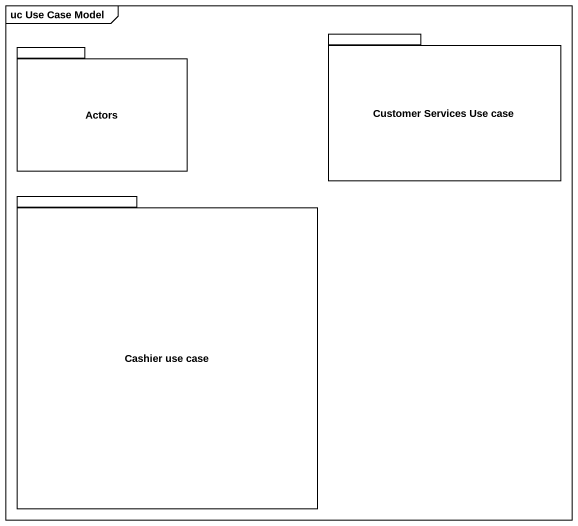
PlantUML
@startuml
mainframe uc Use Case Model
package "Customer Services Use case" as Customer_Services_Use_case {
}
package Actors {
}
package "Cashier use case" as Cashier_use_case {
}
@enduml
